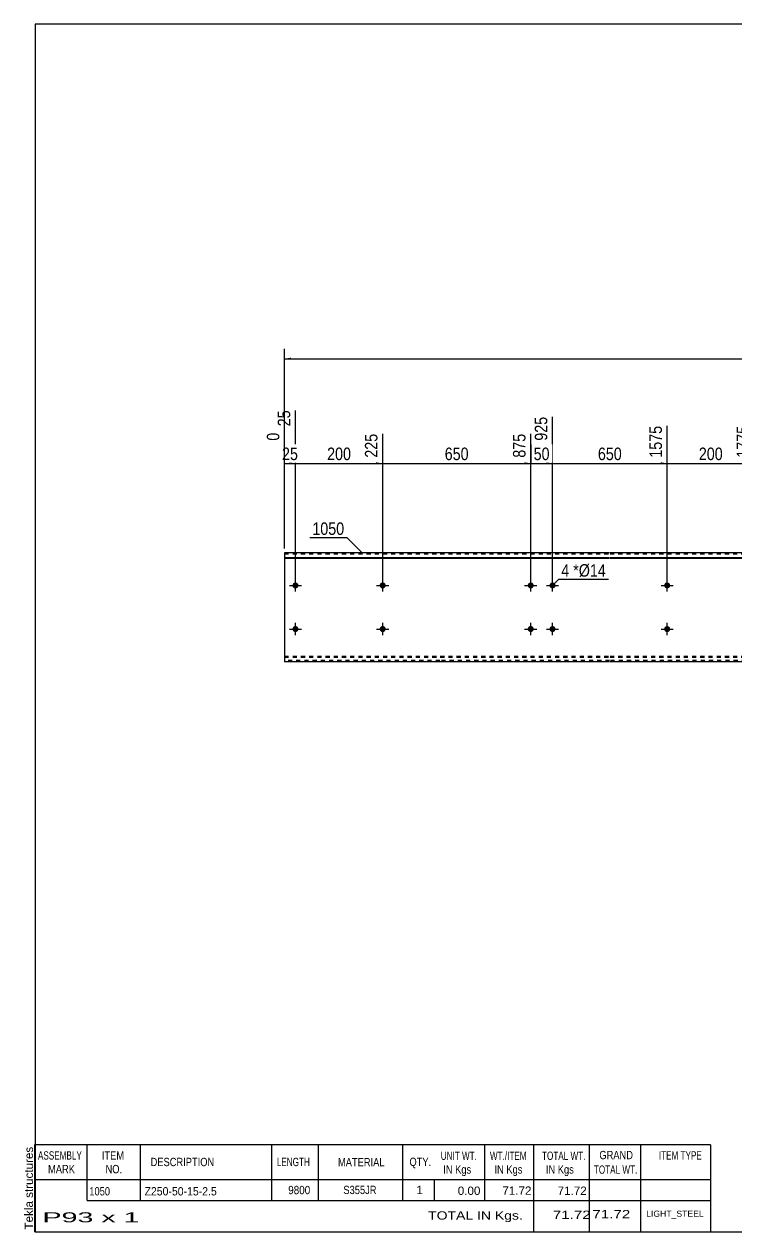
# Model space of a CAD drawing. Header units: millimetres. Extents: x -60 to 343, y -143 to 134.
# Drawn here: x -59.7 to 103.7, y -143.3 to 133.8 of the extents above; entities that cross this region are included whole.
import ezdxf

# ---------------------------------------------------------------- set-up
doc = ezdxf.new("R2010")
doc.units = ezdxf.units.MM
doc.linetypes.add('DXK_LINE_DOT1', pattern=[1.8814, 0.9407, -0.9407])
doc.styles.add('Arial', font='ARIAL.TTF', dxfattribs={"height": 0.2})
doc.styles.add('Arial Narrow', font='ARIALN.TTF', dxfattribs={"height": 0.2})

# ---------------------------------------------------------------- blocks, each defined once
blk = doc.blocks.new('Unknown-629082911-1757')
at = {"color": 5, "linetype": 'Continuous'}
for p, q in [((342.8, 133.75), (-57.2, 133.75)), ((-57.2, 133.75), (-57.2, -143.25)), ((342.8, -143.25), (342.8, 133.75)), ((-57.2, -143.25), (342.8, -143.25))]:
    blk.add_line(p, q, dxfattribs=at)
at = {"color": 174, "linetype": 'Continuous', "style": 'Arial'}
blk.add_text('Tekla structures', height=1.9102, rotation=90, dxfattribs=at).set_placement((-57.7, -142.75))
blk = doc.blocks.new('Part-629082911-1218 - 1203')
at = {"color": 2, "linetype": 'Continuous'}
for p, q in [((35.6, 12.5), (0, 12.5)), ((0, 12.5), (0, -12.5)), ((0, 11.44), (35.6, 11.44)), ((0, 11.26), (35.6, 11.26)), ((74.54, 12.5), (35.7, 12.5)), ((35.7, 11.44), (74.54, 11.44)), ((35.7, 11.26), (74.54, 11.26)), ((120.84, 12.5), (74.64, 12.5)), ((74.64, 11.44), (120.84, 11.44)), ((74.64, 11.26), (120.84, 11.26)), ((146.34, 12.5), (120.94, 12.5)), ((120.94, 11.44), (146.34, 11.44)), ((120.94, 11.26), (146.34, 11.26)), ((192.63, 12.5), (146.44, 12.5)), ((146.44, 11.44), (192.63, 11.44)), ((146.44, 11.26), (192.63, 11.26)), ((235.33, 12.5), (192.73, 12.5)), ((192.73, 11.44), (235.33, 11.44)), ((192.73, 11.26), (235.33, 11.26)), ((271.03, 12.5), (235.43, 12.5)), ((235.43, 11.44), (271.03, 11.44)), ((235.43, 11.26), (271.03, 11.26)), ((271.03, -12.5), (271.03, 12.5)), ((35.6, -12.5), (0, -12.5)), ((74.54, -12.5), (35.7, -12.5)), ((120.84, -12.5), (74.64, -12.5)), ((146.34, -12.5), (120.94, -12.5)), ((192.63, -12.5), (146.44, -12.5)), ((235.33, -12.5), (192.73, -12.5)), ((271.03, -12.5), (235.43, -12.5))]:
    blk.add_line(p, q, dxfattribs=at)
at = {"color": 7, "linetype": 'DXK_LINE_DOT1'}
for p, q in [((0, 12.25), (35.6, 12.25)), ((35.7, 12.25), (74.54, 12.25)), ((74.64, 12.25), (120.84, 12.25)), ((120.94, 12.25), (146.34, 12.25)), ((146.44, 12.25), (192.63, 12.25)), ((192.73, 12.25), (235.33, 12.25)), ((235.43, 12.25), (271.03, 12.25)), ((0, -11.26), (35.6, -11.26)), ((0, -11.44), (35.6, -11.44)), ((35.6, -12.25), (0, -12.25)), ((35.7, -11.26), (74.54, -11.26)), ((35.7, -11.44), (74.54, -11.44)), ((74.54, -12.25), (35.7, -12.25)), ((74.64, -11.26), (120.84, -11.26)), ((74.64, -11.44), (120.84, -11.44)), ((120.84, -12.25), (74.64, -12.25)), ((120.94, -11.26), (146.34, -11.26)), ((120.94, -11.44), (146.34, -11.44)), ((146.34, -12.25), (120.94, -12.25)), ((146.44, -11.26), (192.63, -11.26)), ((146.44, -11.44), (192.63, -11.44)), ((192.63, -12.25), (146.44, -12.25)), ((192.73, -11.26), (235.33, -11.26)), ((192.73, -11.44), (235.33, -11.44)), ((235.33, -12.25), (192.73, -12.25)), ((235.43, -11.26), (271.03, -11.26)), ((235.43, -11.44), (271.03, -11.44)), ((271.03, -12.25), (235.43, -12.25))]:
    blk.add_line(p, q, dxfattribs=at)
blk = doc.blocks.new('Bolt-629082911-1225 - 1203')
at = {"linetype": 'Continuous'}
for points in [[(1.8, -5, -1), (3.2, -5, -1)], [(107.04, -5, -1), (108.44, -5, -1)]]:
    blk.add_hatch(color=3, dxfattribs=at).paths.add_polyline_path(points)
at = {"color": 3, "linetype": 'Continuous'}
for p, q in [((1.1, -5), (3.9, -5)), ((2.5, -6.4), (2.5, -3.6)), ((106.34, -5), (109.14, -5)), ((107.74, -6.4), (107.74, -3.6))]:
    blk.add_line(p, q, dxfattribs=at)
blk = doc.blocks.new('Bolt-629082911-1226 - 1203')
at = {"linetype": 'Continuous'}
for points in [[(1.8, 5, -1), (3.2, 5, -1)], [(107.04, 5, -1), (108.44, 5, -1)]]:
    blk.add_hatch(color=3, dxfattribs=at).paths.add_polyline_path(points)
at = {"color": 3, "linetype": 'Continuous'}
for p, q in [((2.5, 3.6), (2.5, 6.4)), ((107.74, 3.6), (107.74, 6.4)), ((1.1, 5), (3.9, 5)), ((106.34, 5), (109.14, 5))]:
    blk.add_line(p, q, dxfattribs=at)
blk = doc.blocks.new('Bolt-629082911-1227 - 1203')
at = {"linetype": 'Continuous'}
for points in [[(55.75, 5, -1), (57.15, 5, -1)], [(60.75, 5, -1), (62.15, 5, -1)], [(55.75, -5, -1), (57.15, -5, -1)], [(60.75, -5, -1), (62.15, -5, -1)]]:
    blk.add_hatch(color=3, dxfattribs=at).paths.add_polyline_path(points)
at = {"color": 3, "linetype": 'Continuous'}
for p, q in [((56.45, 3.6), (56.45, 6.4)), ((61.45, 3.6), (61.45, 6.4)), ((55.05, 5), (57.85, 5)), ((60.05, 5), (62.85, 5)), ((55.05, -5), (57.85, -5)), ((56.45, -6.4), (56.45, -3.6)), ((60.05, -5), (62.85, -5)), ((61.45, -6.4), (61.45, -3.6))]:
    blk.add_line(p, q, dxfattribs=at)
blk = doc.blocks.new('Bolt-629082911-1228 - 1203')
at = {"linetype": 'Continuous'}
for points in [[(21.8, 5, -1), (23.2, 5, -1)], [(87.04, 5, -1), (88.44, 5, -1)]]:
    blk.add_hatch(color=3, dxfattribs=at).paths.add_polyline_path(points)
at = {"color": 3, "linetype": 'Continuous'}
for p, q in [((22.5, 3.6), (22.5, 6.4)), ((87.74, 3.6), (87.74, 6.4)), ((21.1, 5), (23.9, 5)), ((86.34, 5), (89.14, 5))]:
    blk.add_line(p, q, dxfattribs=at)
blk = doc.blocks.new('Bolt-629082911-1229 - 1203')
at = {"linetype": 'Continuous'}
for points in [[(21.8, -5, -1), (23.2, -5, -1)], [(87.04, -5, -1), (88.44, -5, -1)]]:
    blk.add_hatch(color=3, dxfattribs=at).paths.add_polyline_path(points)
at = {"color": 3, "linetype": 'Continuous'}
for p, q in [((21.1, -5), (23.9, -5)), ((22.5, -6.4), (22.5, -3.6)), ((86.34, -5), (89.14, -5)), ((87.74, -6.4), (87.74, -3.6))]:
    blk.add_line(p, q, dxfattribs=at)
blk = doc.blocks.new('StraightDimension-629082911-1279 - 1203')
at = {"linetype": 'Continuous'}
blk.add_hatch(color=7, dxfattribs=at).paths.add_polyline_path([(21, 33.25), (22.5, 33), (21, 32.75)])
at = {"color": 7, "linetype": 'Continuous'}
for p, q in [((2.5, 6), (2.5, 45.16)), ((22.5, 6), (22.5, 39.78)), ((2.5, 33), (22.5, 33))]:
    blk.add_line(p, q, dxfattribs=at)
at = {"color": 0, "linetype": 'Continuous'}
blk.add_wipeout([(21.9, 40.38), (17.7, 40.38), (17.7, 33.7), (21.9, 33.7)], dxfattribs=at)
at = {"color": 0}
blk.add_wipeout([(15.84, 33.15), (15.84, 37.35), (9.16, 37.35), (9.16, 33.15)], dxfattribs=at)
at = {"color": 3, "linetype": 'Continuous', "style": 'Arial Narrow'}
blk.add_text('225', height=2.863, rotation=90.0002, dxfattribs=at).set_placement((21.3, 34.3))
at = {"color": 3, "style": 'Arial Narrow'}
blk.add_text('200', height=2.863, dxfattribs=at).set_placement((9.76, 33.75))
blk = doc.blocks.new('StraightDimension-629082911-1280 - 1203')
at = {"linetype": 'Continuous'}
blk.add_hatch(color=7, dxfattribs=at).paths.add_polyline_path([(1, 33.25), (2.5, 33), (1, 32.75)])
at = {"color": 7, "linetype": 'Continuous'}
for p, q in [((2.5, 6), (2.5, 45.16)), ((0, 13.5), (0, 40.03)), ((0, 33), (2.5, 33))]:
    blk.add_line(p, q, dxfattribs=at)
at = {"color": 0, "linetype": 'Continuous'}
blk.add_wipeout([(1.9, 45.76), (-2.3, 45.76), (-2.3, 40.9), (1.9, 40.9)], dxfattribs=at)
at = {"color": 0}
blk.add_wipeout([(3.68, 33.15), (3.68, 37.35), (-1.18, 37.35), (-1.18, 33.15)], dxfattribs=at)
at = {"color": 0, "linetype": 'Continuous'}
blk.add_wipeout([(-0.6, 40.63), (-4.8, 40.63), (-4.8, 37.6), (-0.6, 37.6)], dxfattribs=at)
at = {"color": 3, "linetype": 'Continuous', "style": 'Arial Narrow'}
for s, height, p in [('25', 2.863, (1.3, 41.5)), ('0', 2.86, (-1.2, 38.2))]:
    blk.add_text(s, height=height, rotation=90.0002, dxfattribs=at).set_placement(p)
at = {"color": 3, "style": 'Arial Narrow'}
blk.add_text('25', height=2.863, dxfattribs=at).set_placement((-0.58, 33.75))
blk = doc.blocks.new('StraightDimension-629082911-1275 - 1203')
at = {"linetype": 'Continuous'}
blk.add_hatch(color=7, dxfattribs=at).paths.add_polyline_path([(106.24, 33.25), (107.74, 33), (106.24, 32.75)])
at = {"color": 7, "linetype": 'Continuous'}
for p, q in [((87.74, 6), (87.74, 41.61)), ((107.74, 6), (107.74, 41.61)), ((87.74, 33), (107.74, 33))]:
    blk.add_line(p, q, dxfattribs=at)
at = {"color": 0, "linetype": 'Continuous'}
blk.add_wipeout([(107.14, 42.21), (102.94, 42.21), (102.94, 33.7), (107.14, 33.7)], dxfattribs=at)
at = {"color": 0}
blk.add_wipeout([(101.08, 33.15), (101.08, 37.35), (94.4, 37.35), (94.4, 33.15)], dxfattribs=at)
at = {"color": 3, "linetype": 'Continuous', "style": 'Arial Narrow'}
blk.add_text('1775', height=2.863, rotation=90.0002, dxfattribs=at).set_placement((106.54, 34.3))
at = {"color": 3, "style": 'Arial Narrow'}
blk.add_text('200', height=2.863, dxfattribs=at).set_placement((95, 33.75))
blk = doc.blocks.new('StraightDimension-629082911-1276 - 1203')
at = {"linetype": 'Continuous'}
blk.add_hatch(color=7, dxfattribs=at).paths.add_polyline_path([(86.24, 33.25), (87.74, 33), (86.24, 32.75)])
at = {"color": 7, "linetype": 'Continuous'}
for p, q in [((61.45, 6), (61.45, 43.68)), ((87.74, 6), (87.74, 41.61)), ((61.45, 33), (87.74, 33))]:
    blk.add_line(p, q, dxfattribs=at)
at = {"color": 0, "linetype": 'Continuous'}
blk.add_wipeout([(87.14, 42.21), (82.94, 42.21), (82.94, 33.7), (87.14, 33.7)], dxfattribs=at)
at = {"color": 0}
blk.add_wipeout([(77.94, 33.15), (77.94, 37.35), (71.25, 37.35), (71.25, 33.15)], dxfattribs=at)
at = {"color": 3, "linetype": 'Continuous', "style": 'Arial Narrow'}
blk.add_text('1575', height=2.863, rotation=90.0002, dxfattribs=at).set_placement((86.54, 34.3))
at = {"color": 3, "style": 'Arial Narrow'}
blk.add_text('650', height=2.863, dxfattribs=at).set_placement((71.85, 33.75))
blk = doc.blocks.new('StraightDimension-629082911-1277 - 1203')
at = {"linetype": 'Continuous'}
blk.add_hatch(color=7, dxfattribs=at).paths.add_polyline_path([(59.95, 33.25), (61.45, 33), (59.95, 32.75)])
at = {"color": 7, "linetype": 'Continuous'}
for p, q in [((61.45, 6), (61.45, 43.68)), ((56.45, 6), (56.45, 39.78)), ((56.45, 33), (61.45, 33))]:
    blk.add_line(p, q, dxfattribs=at)
at = {"color": 0}
blk.add_wipeout([(61.38, 33.15), (61.38, 37.35), (56.52, 37.35), (56.52, 33.15)], dxfattribs=at)
at = {"color": 0, "linetype": 'Continuous'}
blk.add_wipeout([(60.85, 44.28), (56.65, 44.28), (56.65, 37.6), (60.85, 37.6)], dxfattribs=at)
at = {"color": 3, "linetype": 'Continuous', "style": 'Arial Narrow'}
blk.add_text('925', height=2.863, rotation=90.0002, dxfattribs=at).set_placement((60.25, 38.2))
at = {"color": 3, "style": 'Arial Narrow'}
blk.add_text('50', height=2.863, dxfattribs=at).set_placement((57.12, 33.75))
blk = doc.blocks.new('StraightDimension-629082911-1278 - 1203')
at = {"linetype": 'Continuous'}
blk.add_hatch(color=7, dxfattribs=at).paths.add_polyline_path([(54.95, 33.25), (56.45, 33), (54.95, 32.75)])
at = {"color": 7, "linetype": 'Continuous'}
for p, q in [((22.5, 6), (22.5, 39.78)), ((56.45, 6), (56.45, 39.78)), ((22.5, 33), (56.45, 33))]:
    blk.add_line(p, q, dxfattribs=at)
at = {"color": 0, "linetype": 'Continuous'}
blk.add_wipeout([(55.85, 40.38), (51.65, 40.38), (51.65, 33.7), (55.85, 33.7)], dxfattribs=at)
at = {"color": 0}
blk.add_wipeout([(42.82, 33.15), (42.82, 37.35), (36.13, 37.35), (36.13, 33.15)], dxfattribs=at)
at = {"color": 3, "linetype": 'Continuous', "style": 'Arial Narrow'}
blk.add_text('875', height=2.863, rotation=90.0002, dxfattribs=at).set_placement((55.25, 34.3))
at = {"color": 3, "style": 'Arial Narrow'}
blk.add_text('650', height=2.863, dxfattribs=at).set_placement((36.73, 33.75))
blk = doc.blocks.new('StraightDimension-629082911-1362 - 1203')
at = {"linetype": 'Continuous'}
for points in [[(1.5, 56.75), (0, 57), (1.5, 57.25)], [(269.53, 57.25), (271.03, 57), (269.53, 56.75)]]:
    blk.add_hatch(color=7, dxfattribs=at).paths.add_polyline_path(points)
at = {"color": 7, "linetype": 'Continuous'}
for p, q in [((0, 13.5), (0, 59.25)), ((271.03, 13.5), (271.03, 59.25)), ((0, 57), (271.03, 57))]:
    blk.add_line(p, q, dxfattribs=at)
at = {"color": 0}
blk.add_wipeout([(139.77, 57.15), (139.77, 61.35), (131.26, 61.35), (131.26, 57.15)], dxfattribs=at)
at = {"color": 3, "style": 'Arial Narrow'}
blk.add_text('9800', height=2.863, dxfattribs=at).set_placement((131.86, 57.75))
blk = doc.blocks.new('CBS_BOM-629082911-1814')
at = {"color": 7, "linetype": 'Continuous'}
for p, q in [((-57.23, -131.28), (-57.23, -123.28)), ((-57.23, -123.28), (97.69, -123.28)), ((-45.23, -131.28), (-45.23, -123.28)), ((-33.04, -131.28), (-33.04, -123.28)), ((-2.88, -131.28), (-2.88, -123.28)), ((7.8, -131.28), (7.8, -123.28)), ((27.12, -131.28), (27.12, -123.28)), ((45.92, -131.28), (45.92, -123.28)), ((57.13, -131.28), (57.13, -123.28)), ((69.92, -131.28), (69.92, -123.28)), ((81.67, -131.28), (81.67, -123.28)), ((97.69, -123.29), (97.69, -131.27)), ((-57.23, -131.28), (97.69, -131.28)), ((-57.23, -136.08), (-57.23, -131.28)), ((-45.23, -136.08), (-45.23, -131.28)), ((-33.04, -136.08), (-33.04, -131.28)), ((-2.88, -136.08), (-2.88, -131.28)), ((7.8, -136.08), (7.8, -131.28)), ((27.12, -136.08), (27.12, -131.28)), ((34.38, -136.08), (34.38, -131.28)), ((45.92, -136.08), (45.92, -131.28)), ((57.13, -136.08), (57.13, -131.28)), ((69.92, -136.08), (69.92, -131.28)), ((81.69, -136.08), (81.69, -131.28)), ((97.69, -131.28), (97.69, -136.08)), ((-57.23, -143.28), (-57.23, -136.1)), ((-45.23, -136.08), (97.69, -136.08)), ((57.13, -143.28), (57.13, -136.1)), ((69.92, -143.28), (69.92, -136.1)), ((81.73, -143.28), (81.73, -136.1)), ((97.69, -136.08), (97.69, -143.28)), ((-57.23, -143.28), (97.69, -143.28))]:
    blk.add_line(p, q, dxfattribs=at)
at = {"color": 3, "linetype": 'Continuous', "style": 'Arial'}
for s, height, width, p in [('ASSEMBLY', 1.91, 0.7, (-56.55, -126.71)), ('ITEM', 1.91, 0.8, (-41.9, -126.71)), ('DESCRIPTION', 1.9102, 0.8, (-30.72, -128.21)), ('LENGTH', 1.91, 0.7, (-1.77, -128.21)), ('MATERIAL', 1.91, 0.8, (12.25, -128.26)), ('QTY.', 1.91, 0.8, (28.64, -128.18)), ('UNIT WT.', 1.91, 0.7, (35.81, -126.78)), ('WT./ITEM', 1.91, 0.7, (47.1, -126.78)), ('TOTAL WT.', 1.91, 0.7, (59.04, -126.78)), ('GRAND', 1.91, 0.8, (72.19, -126.62)), ('ITEM TYPE', 1.91, 0.7, (85.83, -126.7)), ('MARK', 1.91, 0.8, (-54.23, -129.84)), ('NO.', 1.91, 0.8, (-41.05, -129.84)), ('IN Kgs', 1.91, 0.8, (36.39, -129.92)), ('IN Kgs', 1.91, 0.8, (48.14, -129.92)), ('IN Kgs', 1.91, 0.8, (59.93, -129.92)), ('TOTAL WT.', 1.91, 0.7, (70.93, -129.96))]:
    blk.add_text(s, height=height, dxfattribs=dict(at, width=width)).set_placement(p)
at = {"color": 7, "linetype": 'Continuous', "style": 'Arial'}
for s, height, width, p in [('9800', 1.91, 0.85, (0.84, -134.65)), ('S355JR', 1.91, 0.8, (13.49, -134.62)), ('1050', 1.91, 0.8, (-44.77, -134.93)), ('Z250-50-15-2.5', 1.9102, 0.9, (-32.1, -134.93))]:
    blk.add_text(s, height=height, dxfattribs=dict(at, width=width)).set_placement(p)
for s, p in [('1', (30.21, -134.62)), ('0.00', (39.72, -134.81)), ('71.72', (49.94, -134.78)), ('71.72', (62.61, -134.81))]:
    blk.add_text(s, height=1.91, dxfattribs=at).set_placement(p)
at = {"color": 6, "linetype": 'Continuous', "style": 'Arial'}
for s, height, width, p in [('71.72', 1.91, 1.3, (61.52, -140.33)), ('71.72', 1.91, 1.3, (70.59, -140.17)), ('P93 x 1', 2.292, 2.05, (-55.51, -141.09)), ('TOTAL IN Kgs.', 1.9102, 1.2, (32.93, -140.48))]:
    blk.add_text(s, height=height, dxfattribs=dict(at, width=width)).set_placement(p)
blk.add_text('LIGHT_STEEL', height=1.4135, dxfattribs=at).set_placement((82.94, -139.83))
blk = doc.blocks.new('Mark-629082911-1365 - 1203')
at = {"color": 0}
blk.add_wipeout([(13.69, 16.59), (13.69, 19.59), (6.37, 19.59), (6.37, 16.59)], dxfattribs=at)
blk.add_wipeout([(13.69, 16.59), (13.69, 19.59), (6.37, 19.59), (6.37, 16.59)], dxfattribs=at)
at = {"color": 7, "linetype": 'Continuous'}
for p in [(5.77, 15.99), (17.82, 12.45)]:
    blk.add_line(p, (14.29, 15.99), dxfattribs=at)
at = {"color": 3, "style": 'Arial Narrow'}
blk.add_text('1050', height=2.863, dxfattribs=at).set_placement((6.37, 16.59))
blk = doc.blocks.new('Mark-629082911-1394 - 1203')
at = {"color": 0}
blk.add_wipeout([(65.29, 7.01), (65.29, 10.01), (63.46, 10.01), (63.46, 7.01)], dxfattribs=at)
blk.add_wipeout([(65.29, 7.01), (65.29, 10.01), (63.46, 10.01), (63.46, 7.01)], dxfattribs=at)
at = {"color": 7, "linetype": 'Continuous'}
blk.add_line((61.45, 5), (62.86, 6.41), dxfattribs=at)
at = {"color": 0}
blk.add_wipeout([(67.47, 7.01), (67.47, 10.01), (66.19, 10.01), (66.19, 7.01)], dxfattribs=at)
blk.add_wipeout([(67.47, 7.01), (67.47, 10.01), (66.19, 10.01), (66.19, 7.01)], dxfattribs=at)
at = {"color": 3, "style": 'Arial Narrow'}
blk.add_text('4', height=2.86, dxfattribs=at).set_placement((63.46, 7.01))
at = {"color": 0}
blk.add_wipeout([(73.68, 7.01), (73.68, 10.01), (67.47, 10.01), (67.47, 7.01)], dxfattribs=at)
blk.add_wipeout([(73.68, 7.01), (73.68, 10.01), (67.47, 10.01), (67.47, 7.01)], dxfattribs=at)
at = {"color": 7, "linetype": 'Continuous'}
blk.add_line((62.86, 6.41), (74.28, 6.41), dxfattribs=at)
at = {"color": 3, "style": 'Arial Narrow'}
for s, height, p in [('*', 2.86, (66.19, 7.01)), ('Ø14', 2.863, (67.47, 7.01))]:
    blk.add_text(s, height=height, dxfattribs=at).set_placement(p)

msp = doc.modelspace()

# ---------------------------------------------------------------- block references
for name in ['Unknown-629082911-1757', 'Part-629082911-1218 - 1203', 'Bolt-629082911-1226 - 1203', 'Bolt-629082911-1228 - 1203', 'Bolt-629082911-1227 - 1203', 'Bolt-629082911-1225 - 1203', 'Bolt-629082911-1229 - 1203', 'CBS_BOM-629082911-1814']:
    msp.add_blockref(name, (0, 0))

# ---------------------------------------------------------------- next in the draw order: block references
for name in ['StraightDimension-629082911-1279 - 1203', 'StraightDimension-629082911-1275 - 1203']:
    msp.add_blockref(name, (0, 0))

# ---------------------------------------------------------------- next in the draw order: block references
for name in ['StraightDimension-629082911-1280 - 1203', 'StraightDimension-629082911-1276 - 1203']:
    msp.add_blockref(name, (0, 0))

# ---------------------------------------------------------------- next in the draw order: block references
msp.add_blockref('StraightDimension-629082911-1277 - 1203', (0, 0))

# ---------------------------------------------------------------- next in the draw order: block references
for name in ['StraightDimension-629082911-1278 - 1203', 'Mark-629082911-1394 - 1203']:
    msp.add_blockref(name, (0, 0))

# ---------------------------------------------------------------- next in the draw order: block references
msp.add_blockref('StraightDimension-629082911-1362 - 1203', (0, 0))

# ---------------------------------------------------------------- next in the draw order: block references
msp.add_blockref('Mark-629082911-1365 - 1203', (0, 0))

doc.saveas('drawing.dxf')
